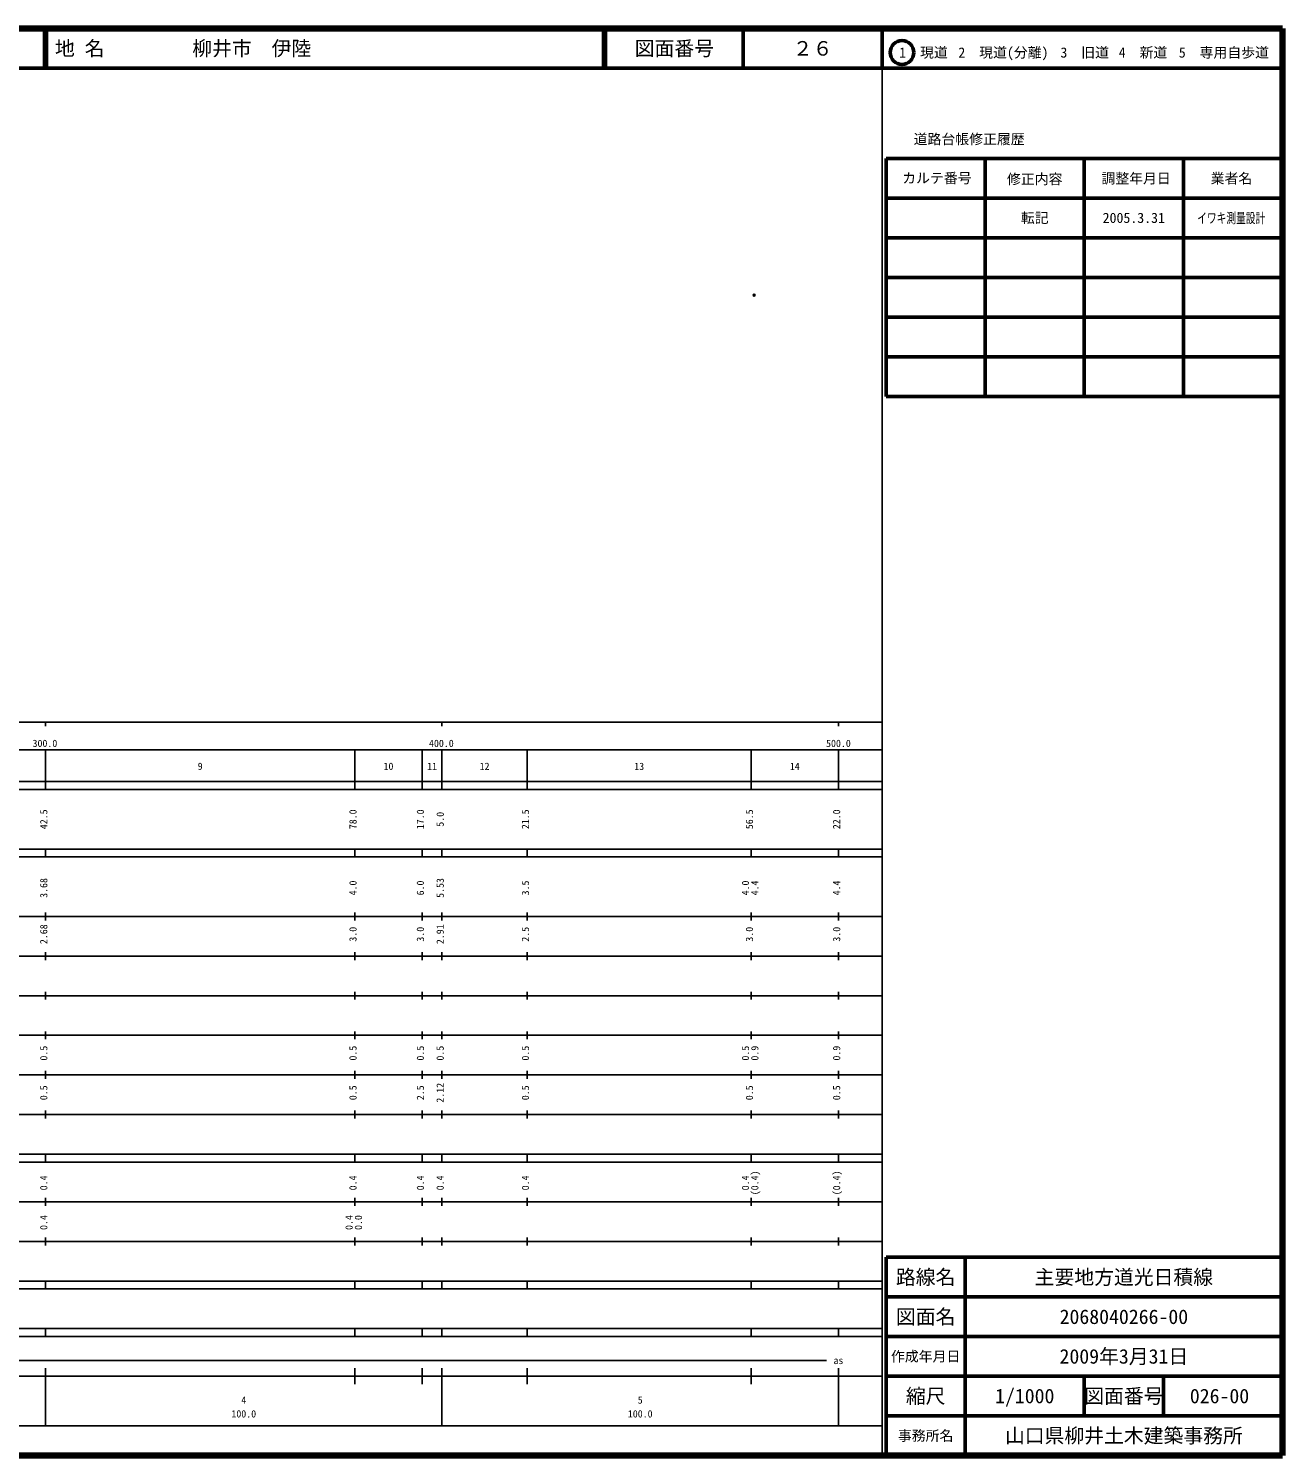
# Model space of a CAD drawing. Units: millimetres on the paper. Extents: x 40 to 680, y 20 to 380.
# Drawn here: x 363.7 to 680, y 20 to 380 of the extents above; entities that cross this region are included whole.
import ezdxf
from ezdxf.enums import TextEntityAlignment as Align

# ---------------------------------------------------------------- set-up
doc = ezdxf.new("R2010")
doc.units = ezdxf.units.MM
doc.header["$PDMODE"] = 32
doc.header["$PDSIZE"] = 0.5
doc.layers.add('M-OTRS', color=6, linetype='Continuous')
doc.layers.add('M-TTL-TXT', color=7, linetype='Continuous')
for name, color, linetype, lineweight in [('M-TTL', 2, 'Continuous', 140), ('M-TTL-BAND', 7, 'Continuous', 25), ('M-TTL-FRAM', 2, 'Continuous', 50), ('M-TTL-LINE', 7, 'Continuous', 50)]:
    doc.layers.add(name, color=color, linetype=linetype, lineweight=lineweight)
doc.styles.add('ＭＳ ゴシック', font='')
doc.styles.get('ＭＳ ゴシック').set_extended_font_data('MS Gothic')

msp = doc.modelspace()

# ---------------------------------------------------------------- linework, layer by layer
at = {"layer": 'M-OTRS'}
msp.add_point((546.712, 312.761), dxfattribs=at)
at = {"layer": 'M-TTL'}
for p, q in [((680, 380), (40, 380)), ((680, 20), (680, 380)), ((40, 20), (680, 20))]:
    msp.add_line(p, q, dxfattribs=at)
at = {"layer": 'M-TTL-BAND'}
for p, q in [((579, 20), (579, 370)), ((40, 205), (579, 205)), ((368, 205), (368, 204)), ((468, 205), (468, 204)), ((568, 205), (568, 204)), ((68, 198), (579, 198)), ((368, 188), (368, 198)), ((446, 188), (446, 198)), ((463, 188), (463, 198)), ((468, 188), (468, 198)), ((489.5, 188), (489.5, 198)), ((546, 188), (546, 198)), ((568, 188), (568, 198)), ((40, 190), (579, 190)), ((40, 188), (579, 188)), ((40, 173), (579, 173)), ((368, 171), (368, 173)), ((446, 171), (446, 173)), ((463, 171), (463, 173)), ((468, 171), (468, 173)), ((489.5, 171), (489.5, 173)), ((546, 171), (546, 173)), ((568, 171), (568, 173)), ((40, 171), (579, 171)), ((40, 156), (579, 156)), ((368, 155), (368, 157)), ((446, 155), (446, 157)), ((463, 155), (463, 157)), ((468, 155), (468, 157)), ((489.5, 155), (489.5, 157)), ((546, 155), (546, 157)), ((568, 155), (568, 157)), ((46, 146), (579, 146)), ((368, 145), (368, 147)), ((446, 145), (446, 147)), ((463, 145), (463, 147)), ((468, 145), (468, 147)), ((489.5, 145), (489.5, 147)), ((546, 145), (546, 147)), ((568, 145), (568, 147)), ((368, 135), (368, 137)), ((446, 135), (446, 137)), ((463, 135), (463, 137)), ((468, 135), (468, 137)), ((489.5, 135), (489.5, 137)), ((546, 135), (546, 137)), ((568, 135), (568, 137)), ((52, 136), (579, 136)), ((46, 126), (579, 126)), ((368, 125), (368, 127)), ((446, 125), (446, 127)), ((463, 125), (463, 127)), ((468, 125), (468, 127)), ((489.5, 125), (489.5, 127)), ((546, 125), (546, 127)), ((568, 125), (568, 127)), ((52, 116), (579, 116)), ((368, 115), (368, 117)), ((446, 115), (446, 117)), ((463, 115), (463, 117)), ((468, 115), (468, 117)), ((489.5, 115), (489.5, 117)), ((546, 115), (546, 117)), ((568, 115), (568, 117)), ((46, 106), (579, 106)), ((368, 105), (368, 107)), ((446, 105), (446, 107)), ((463, 105), (463, 107)), ((468, 105), (468, 107)), ((489.5, 105), (489.5, 107)), ((546, 105), (546, 107)), ((568, 105), (568, 107)), ((40, 96), (579, 96)), ((40, 94), (579, 94)), ((368, 94), (368, 96)), ((446, 94), (446, 96)), ((463, 94), (463, 96)), ((468, 94), (468, 96)), ((489.5, 94), (489.5, 96)), ((546, 94), (546, 96)), ((568, 94), (568, 96)), ((49, 84), (579, 84)), ((368, 83), (368, 85)), ((446, 83), (446, 85)), ((463, 83), (463, 85)), ((468, 83), (468, 85)), ((489.5, 83), (489.5, 85)), ((546, 83), (546, 85)), ((568, 83), (568, 85)), ((40, 74), (579, 74)), ((368, 73), (368, 75)), ((446, 73), (446, 75)), ((463, 73), (463, 75)), ((468, 73), (468, 75)), ((489.5, 73), (489.5, 75)), ((546, 73), (546, 75)), ((568, 73), (568, 75)), ((40, 64), (579, 64)), ((40, 62), (579, 62)), ((368, 62), (368, 64)), ((446, 62), (446, 64)), ((463, 62), (463, 64)), ((468, 62), (468, 64)), ((489.5, 62), (489.5, 64)), ((546, 62), (546, 64)), ((568, 62), (568, 64)), ((40, 52), (579, 52)), ((368, 50), (368, 52)), ((446, 50), (446, 52)), ((463, 50), (463, 52)), ((468, 50), (468, 52)), ((489.5, 50), (489.5, 52)), ((546, 50), (546, 52)), ((568, 50), (568, 52)), ((40, 50), (579, 50)), ((71, 44), (565, 44)), ((40, 40), (579, 40)), ((368, 27.5), (368, 42)), ((446, 38), (446, 42)), ((463, 38), (463, 42)), ((468, 27.5), (468, 42)), ((489.5, 38), (489.5, 42)), ((546, 38), (546, 42)), ((568, 27.5), (568, 42)), ((68, 27.5), (579, 27.5))]:
    msp.add_line(p, q, dxfattribs=at)
at = {"layer": 'M-TTL-FRAM'}
for p, q in [((580, 347.197), (580, 287.197)), ((580, 347.197), (680, 347.197)), ((580, 287.197), (680, 287.197)), ((680, 70), (580, 70)), ((580, 70), (580, 20))]:
    msp.add_line(p, q, dxfattribs=at)
at = {"layer": 'M-TTL-LINE'}
for p, q in [((367.75, 380), (367.75, 370)), ((368.25, 380), (368.25, 370)), ((508.747, 380), (508.747, 370)), ((509.247, 380), (509.247, 370)), ((543.997, 380), (543.997, 370)), ((579, 380), (579, 370)), ((40, 370), (680, 370)), ((605, 347.197), (605, 287.197)), ((630, 347.197), (630, 287.197)), ((655, 347.197), (655, 287.197)), ((580, 337.197), (680, 337.197)), ((580, 327.197), (680, 327.197)), ((580, 317.197), (680, 317.197)), ((580, 307.197), (680, 307.197)), ((580, 297.197), (680, 297.197)), ((600, 70), (600, 20)), ((680, 60), (580, 60)), ((680, 50), (580, 50)), ((680, 40), (580, 40)), ((630, 40), (630, 30)), ((650, 40), (650, 30)), ((680, 30), (580, 30))]:
    msp.add_line(p, q, dxfattribs=at)
msp.add_circle((584.031, 373.958), 3, dxfattribs=at)

# ---------------------------------------------------------------- texts
at = {"layer": 'M-TTL-BAND', "style": 'ＭＳ ゴシック'}
for s, p in [('300.0', (367.844, 198.195)), ('400.0', (467.844, 198.195)), ('500.0', (568, 198.195)), ('500.0', (568, 198.195)), ('9', (407, 192.405)), ('10', (454.5, 192.405)), ('11', (465.5, 192.405)), ('12', (478.75, 192.405)), ('13', (517.75, 192.405)), ('14', (557, 192.405)), ('as', (568, 42.5)), ('4', (418, 32.523)), ('5', (518, 32.523)), ('100.0', (418, 29.033)), ('100.0', (518, 29.033))]:
    msp.add_text(s, height=1.833, dxfattribs=at).set_placement(p, align=Align.BOTTOM_CENTER)
for s, p in [('42.5', (369, 180.5)), ('78.0', (447, 180.5)), ('17.0', (464, 180.5)), ('5.0', (469, 180.5)), ('21.5', (490.5, 180.5)), ('56.5', (547, 180.5)), ('22.0', (569, 180.5)), ('3.68', (369, 163.174)), ('4.0', (447, 163.174)), ('6.0', (464, 163.174)), ('5.53', (469, 163.174)), ('3.5', (490.5, 163.174)), ('4.0', (546, 163.174)), ('4.4', (548.37, 163.174)), ('4.4', (569, 163.174)), ('2.68', (369, 151.5)), ('3.0', (447, 151.5)), ('3.0', (464, 151.5)), ('2.91', (469, 151.5)), ('2.5', (490.5, 151.5)), ('3.0', (547, 151.5)), ('3.0', (569, 151.5)), ('0.5', (369, 121.5)), ('0.5', (447, 121.5)), ('0.5', (464, 121.5)), ('0.5', (469, 121.5)), ('0.5', (490.5, 121.5)), ('0.5', (546, 121.5)), ('0.9', (548.37, 121.5)), ('0.9', (569, 121.5)), ('0.5', (369, 111.5)), ('0.5', (447, 111.5)), ('2.5', (464, 111.5)), ('2.12', (469, 111.5)), ('0.5', (490.5, 111.5)), ('0.5', (547, 111.5)), ('0.5', (569, 111.5)), ('0.4', (369, 88.764)), ('0.4', (447, 88.764)), ('0.4', (464, 88.764)), ('0.4', (469, 88.764)), ('0.4', (490.5, 88.764)), ('0.4', (546, 88.764)), ('(0.4)', (548.37, 88.764)), ('(0.4)', (569, 88.764)), ('0.4', (369, 78.764)), ('0.4', (446, 78.764)), ('0.0', (448.37, 78.764))]:
    msp.add_text(s, height=1.833, rotation=90, dxfattribs=at).set_placement(p, align=Align.BOTTOM_CENTER)
at = {"layer": 'M-TTL-TXT', "style": 'ＭＳ ゴシック'}
for s, p in [('地 名', (370.38, 375)), ('柳井市\u3000伊陸', (405.024, 375))]:
    msp.add_text(s, height=3.666, dxfattribs=at).set_placement(p, align=Align.MIDDLE_LEFT)
for s, height, p in [('図面番号', 3.666, (526.622, 375)), ('２６', 3.666, (561.497, 375)), ('1\u3000現道', 2.566, (589.448, 373.958)), ('2\u3000現道(分離)', 2.566, (609.619, 373.958)), ('3\u3000旧道', 2.566, (630.121, 373.958)), ('4\u3000新道', 2.566, (644.824, 373.958)), ('5\u3000専用自歩道', 2.566, (665.228, 373.958)), ('道路台帳修正履歴', 2.566, (600.968, 352.113)), ('カルテ番号', 2.566, (592.839, 342.277)), ('修正内容', 2.566, (617.509, 342.023)), ('調整年月日', 2.566, (643.089, 342.197)), ('業者名', 2.566, (667.134, 342.197)), ('転記', 2.566, (617.5, 332.245)), ('2005.3.31', 2.566, (642.5, 332.245)), ('路線名', 3.666, (590, 65)), ('路線名', 3.666, (590, 65)), ('主要地方道光日積線', 3.666, (640, 65)), ('図面名', 3.666, (590, 55)), ('図面名', 3.666, (590, 55)), ('2068040266-00', 3.666, (640, 55)), ('2009年3月31日', 3.666, (640, 45)), ('作成年月日', 2.566, (590, 45)), ('作成年月日', 2.566, (590, 45)), ('縮尺', 3.666, (590, 35)), ('縮尺', 3.666, (590, 35)), ('1/1000', 3.666, (615, 35)), ('図面番号', 3.666, (640, 35)), ('図面番号', 3.666, (640, 35)), ('026-00', 3.666, (664.125, 35)), ('事務所名', 2.566, (590, 25)), ('事務所名', 2.566, (590, 25)), ('山口県柳井土木建築事務所', 3.666, (640, 25))]:
    msp.add_text(s, height=height, dxfattribs=at).set_placement(p, align=Align.MIDDLE_CENTER)
at = {"layer": 'M-TTL-TXT', "style": 'ＭＳ ゴシック', "width": 0.7}
msp.add_text('イワキ測量設計', height=2.566, dxfattribs=at).set_placement((667.077, 332.189), align=Align.MIDDLE_CENTER)

doc.saveas('drawing.dxf')
